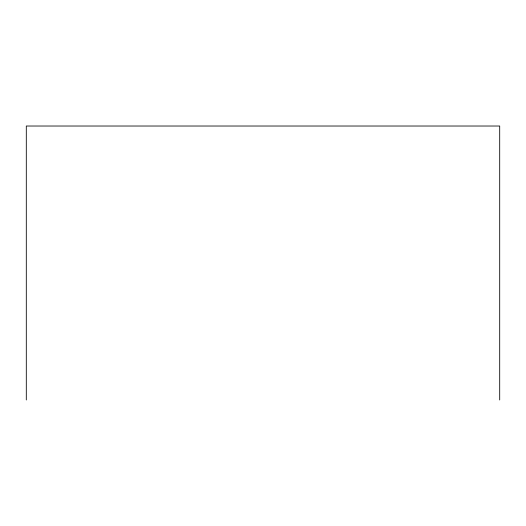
<?xml version="1.0" encoding="UTF-8"?>
<svg xmlns="http://www.w3.org/2000/svg" width="526" height="526" viewBox="0 0 526 526"><rect width="100%" height="100%" fill="white"/><g stroke="black" fill="none" stroke-linecap="round" stroke-linejoin="round"><path stroke-width="0.79" d="M499.7 399.977L499.7 126.023L26.3 126.023L26.3 399.977"/></g></svg>
